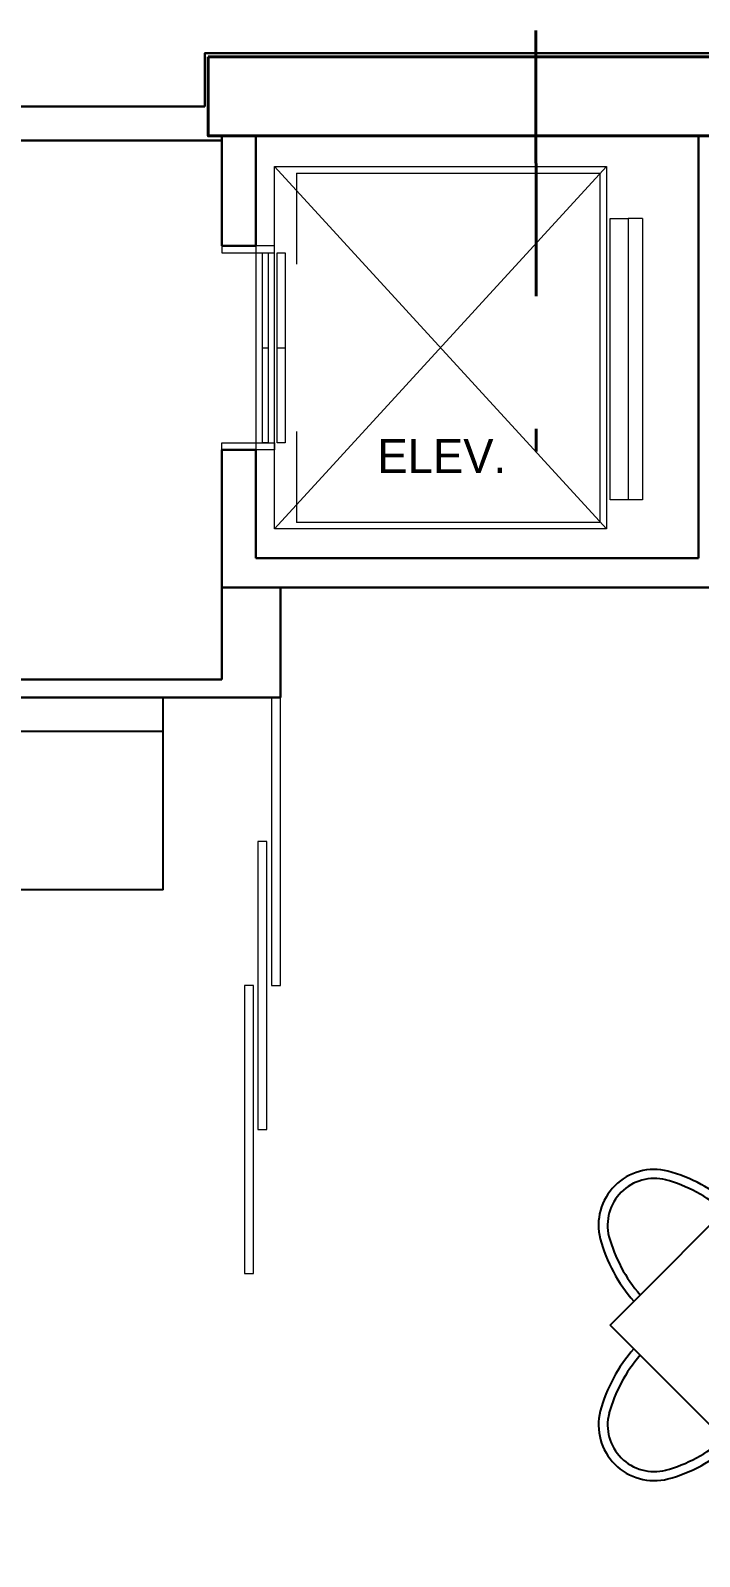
# Model space of a CAD drawing. Header units: metres. Extents: x -4.2 to 85, y -21.1 to 42.
# Drawn here: x 38.84 to 41.79, y 15.54 to 22.28 of the extents above; entities that cross this region are included whole.
import ezdxf

# ---------------------------------------------------------------- set-up
doc = ezdxf.new("R2010")
doc.units = ezdxf.units.M
doc.header["$MEASUREMENT"] = 0
doc.linetypes.add('DGN Style 4', pattern=[2.346428, 1.172481, -0.586241, 0.001466, -0.586241])
for name, color, linetype, lineweight in [('13 - Escadas', 7, 'Continuous', 0), ('22 - Paisagismo', 7, 'Continuous', 0), ('34 - Mobiliário', 7, 'Continuous', 0), ('57 - Altimetria de Terrenos', 7, 'Continuous', 0), ('7 - Alvenaria', 7, 'Continuous', 0), ('Level 19-1', 7, 'Continuous', 0)]:
    doc.layers.add(name, color=color, linetype=linetype, lineweight=lineweight)
doc.layers.add('XREF ÁREAS COMUNS LILAC$0$MOB02', color=142, linetype='Continuous')
doc.layers.add('XREF ÁREAS COMUNS LILAC$0$MOB03', color=120, linetype='Continuous')
doc.styles.add('Style-INTL_ENGINEERING', font='INTL_ENGINEERING.shx')

# ---------------------------------------------------------------- blocks, each defined once
blk = doc.blocks.new('*U434')
at = {"layer": '13 - Escadas', "color": 2, "linetype": 'DGN Style 4', "lineweight": 40}
blk.add_line((0.0818, 8.8112), (0.0836, 6.7722), dxfattribs=at)
blk = doc.blocks.new('ELEV1_')
at = {"color": 7, "linetype": 'Continuous', "lineweight": 30}
for p, q in [((-0.45, 0), (-0.45, 0.15)), ((0.45, 0), (0.45, 0.15))]:
    blk.add_line(p, q, dxfattribs=at)
at = {"color": 7, "linetype": 'Continuous', "lineweight": 0}
blk.add_line((-0.45, 0), (0.45, 0), dxfattribs=at)
at = {"color": 120, "linetype": 'Continuous', "lineweight": 0}
for p, q in [((-0.42, -0.03), (-0.42, -0.055)), ((0.42, -0.03), (-0.42, -0.03)), ((-0.42, -0.055), (0.42, -0.055)), ((0, -0.03), (0, -0.055)), ((0.42, -0.055), (0.42, -0.03)), ((0.8, -1.5489), (-0.8, -0.0826)), ((0.8, -0.0827), (-0.8, -1.5489)), ((-0.42, -0.095), (-0.42, -0.13)), ((0.42, -0.095), (-0.42, -0.095)), ((-0.42, -0.13), (0.42, -0.13)), ((0, -0.095), (0, -0.13)), ((0.42, -0.13), (0.42, -0.095)), ((-0.7713, -0.18), (-0.7713, -1.5201)), ((-0.7713, -0.18), (-0.37, -0.18)), ((0.37, -0.18), (0.7713, -0.18)), ((0.7713, -1.5202), (0.7713, -0.18)), ((-0.7713, -1.5201), (0.7713, -1.5202)), ((-0.5713, -1.7076), (-0.5713, -1.6452)), ((0.6712, -1.7076), (0.6712, -1.6451)), ((-0.5713, -1.7076), (0.6712, -1.7076))]:
    blk.add_line(p, q, dxfattribs=at)
at = {"color": 120, "linetype": 'Continuous', "lineweight": 0, "flags": 128}
for points in [[(-0.42, -0.0827), (-0.45, -0.0827), (-0.45, 0.15), (-0.42, 0.15)], [(0.42, -0.0826), (0.45, -0.0826), (0.45, 0.15), (0.42, 0.15)], [(-0.8, -1.5489), (0.8, -1.5489), (0.8, -0.0827), (-0.8, -0.0826)], [(-0.5713, -1.6452), (0.6712, -1.6451), (0.6712, -1.5651), (-0.5712, -1.5652)]]:
    blk.add_lwpolyline(points, close=True, dxfattribs=at)
blk = doc.blocks.new('pilotis_as built')
at = {"layer": '22 - Paisagismo', "color": 7, "linetype": 'Continuous', "lineweight": 13, "flags": 128}
for points in [[(12.6703, -7.3948), (12.6303, -7.3948), (12.6303, -8.6667), (12.6703, -8.6667)], [(12.6103, -8.0307), (12.5703, -8.0307), (12.5703, -9.3027), (12.6103, -9.3027)], [(12.5503, -8.6667), (12.5103, -8.6667), (12.5103, -9.9386), (12.5503, -9.9386)]]:
    blk.add_lwpolyline(points, close=True, dxfattribs=at)
at = {"layer": '34 - Mobiliário', "color": 7, "linetype": 'Continuous', "lineweight": 30}
for p, q in [((12.4107, -5.4006), (12.4107, -4.915)), ((12.5607, -5.4006), (12.5607, -4.915)), ((14.5156, -4.915), (14.5156, -6.7789)), ((12.4107, -6.9089), (12.4107, -6.3006)), ((12.5607, -6.7789), (12.5607, -6.3006)), ((12.5607, -6.7789), (14.5156, -6.7789)), ((12.4107, -6.9089), (14.6656, -6.9089))]:
    blk.add_line(p, q, dxfattribs=at)
at = {"layer": '34 - Mobiliário', "color": 2, "linetype": 'Continuous', "lineweight": 40, "flags": 128}
blk.add_lwpolyline([(12.3507, -4.565), (14.6507, -4.565), (14.6507, -4.915), (12.3507, -4.915)], close=True, dxfattribs=at)
at = {"layer": '57 - Altimetria de Terrenos', "color": 7, "linetype": 'Continuous', "lineweight": 30}
for p, q in [((12.5607, -5.4006), (12.5607, -4.915)), ((14.5156, -4.915), (14.5156, -6.7789)), ((12.4107, -5.4006), (12.4107, -4.9356)), ((12.4107, -6.9089), (12.4107, -6.3006)), ((12.5607, -6.7789), (12.5607, -6.3006)), ((12.5607, -6.7789), (14.5156, -6.7789)), ((12.6703, -6.9089), (14.6656, -6.9089))]:
    blk.add_line(p, q, dxfattribs=at)
at = {"layer": '57 - Altimetria de Terrenos', "color": 131, "linetype": 'Continuous', "lineweight": 40, "flags": 128}
blk.add_lwpolyline([(12.3507, -4.565), (14.6507, -4.565), (14.6507, -4.915), (12.3507, -4.915)], close=True, dxfattribs=at)
at = {"layer": 'Level 19-1', "color": 7, "linetype": 'Continuous', "lineweight": 30}
for p, q in [((10.6116, -4.7856), (12.3357, -4.7856)), ((10.6116, -4.9356), (12.4105, -4.9356)), ((12.5605, -6.7789), (12.5605, -6.6356)), ((12.6945, -6.7789), (12.5605, -6.7789)), ((12.4105, -7.3148), (12.4105, -6.9089)), ((12.6703, -7.3948), (12.6703, -6.9089))]:
    blk.add_line(p, q, dxfattribs=at)
at = {"layer": 'Level 19-1', "color": 7, "linetype": 'Continuous', "lineweight": 30, "flags": 128}
for points in [[(14.6657, -4.7856), (14.6657, -4.55), (12.3357, -4.55), (12.3357, -4.7856)], [(12.4105, -7.3148), (6.7972, -7.3148), (6.7972, -11.325)], [(6.8772, -11.325), (6.8772, -7.3948), (12.6703, -7.3948)]]:
    blk.add_lwpolyline(points, dxfattribs=at)
at = {"layer": '34 - Mobiliário', "color": 120, "linetype": 'Continuous', "lineweight": 0, "yscale": -1, "rotation": 269.999199585847}
blk.add_blockref('ELEV1_', (12.5608, -5.8506), dxfattribs=at)
at = {"layer": '57 - Altimetria de Terrenos', "color": 120, "linetype": 'Continuous', "lineweight": 0, "yscale": -1, "rotation": 269.999199585847}
blk.add_blockref('ELEV1_', (12.5608, -5.8506), dxfattribs=at)
blk = doc.blocks.new('XREF ÁREAS COMUNS LILAC$0$A$C417753E7')
at = {"layer": 'XREF ÁREAS COMUNS LILAC$0$MOB02', "extrusion": (0, 0, -1)}
blk.add_lwpolyline([(-1.4008, 0.6214), (-0.9508, 1.4008), (-0.1714, 0.9508), (-0.6214, 0.1714)], close=True, dxfattribs=at)
for centre, radius, start, end in [((-0.4742, 1.3263), 0.2462, 0.72758, 119.22132), ((-0.4742, 1.3263), 0.2062, 0.72758, 119.22132), ((-0.2442, 0.9412), 0.6547, 120.23294, 146.08679), ((-0.2457, 0.9427), 0.6927, 120.2293, 146.34486), ((-0.9207, 1.3328), 0.6927, 333.62773, 359.7196), ((-0.9229, 1.3334), 0.6549, 333.88728, 359.71149), ((-1.3328, 0.6515), 0.6927, 63.62773, 89.7196), ((-1.3334, 0.6493), 0.6549, 63.88728, 89.71149), ((-1.3263, 1.0979), 0.2062, 90.72758, 209.22132), ((-1.3263, 1.0979), 0.2462, 90.72758, 209.22132), ((-0.9412, 1.328), 0.6547, 210.23294, 236.08679), ((-0.9427, 1.3265), 0.6927, 210.2293, 236.34486), ((-0.6295, 0.2457), 0.6927, 30.2293, 56.34486), ((-0.6309, 0.2442), 0.6547, 30.23294, 56.08679), ((-0.2459, 0.4742), 0.2462, 270.72758, 29.22132), ((-0.2459, 0.4742), 0.2062, 270.72758, 29.22132), ((-0.6515, 0.2394), 0.6927, 153.62773, 179.7196), ((-0.6493, 0.2388), 0.6549, 153.88728, 179.71149), ((-0.2388, 0.9229), 0.6549, 243.88728, 269.71149), ((-0.2394, 0.9207), 0.6927, 243.62773, 269.7196), ((-1.3265, 0.6295), 0.6927, 300.2293, 326.34486), ((-1.328, 0.6309), 0.6547, 300.23294, 326.08679), ((-1.0979, 0.2459), 0.2462, 180.72758, 299.22132), ((-1.0979, 0.2459), 0.2062, 180.72758, 299.22132)]:
    blk.add_arc(centre, radius, start, end, dxfattribs=at)

msp = doc.modelspace()

# ---------------------------------------------------------------- linework, layer by layer
at = {"layer": 'XREF ÁREAS COMUNS LILAC$0$MOB02'}
for q in [(39.426, 19.1799), (34.651, 18.4799)]:
    msp.add_line((39.426, 18.4799), q, dxfattribs=at)
at = {"layer": 'XREF ÁREAS COMUNS LILAC$0$MOB03'}
for q in [(39.426, 19.3299), (34.651, 19.1799)]:
    msp.add_line((39.426, 19.1799), q, dxfattribs=at)

# ---------------------------------------------------------------- block references
at = {"color": 1, "linetype": 'Continuous', "lineweight": 13}
msp.add_blockref('pilotis_as built', (27.2738, 26.7246), dxfattribs=at)
at = {"layer": '13 - Escadas', "color": 2, "linetype": 'Continuous', "lineweight": 30}
msp.add_blockref('*U434', (40.9903, 13.4639), dxfattribs=at)
at = {"layer": 'XREF ÁREAS COMUNS LILAC$0$MOB02', "xscale": -1, "rotation": 344.9983924384479}
msp.add_blockref('XREF ÁREAS COMUNS LILAC$0$A$C417753E7', (42.5915, 15.5957), dxfattribs=at)

# ---------------------------------------------------------------- texts
at = {"layer": '7 - Alvenaria', "color": 2, "linetype": 'Continuous', "lineweight": 13, "insert": (40.6562, 20.3963), "char_height": 0.15, "attachment_point": 5, "line_spacing_factor": 1.200006, "style": 'Style-INTL_ENGINEERING'}
msp.add_mtext('ELEV.\\P', dxfattribs=at)

doc.saveas('drawing.dxf')
